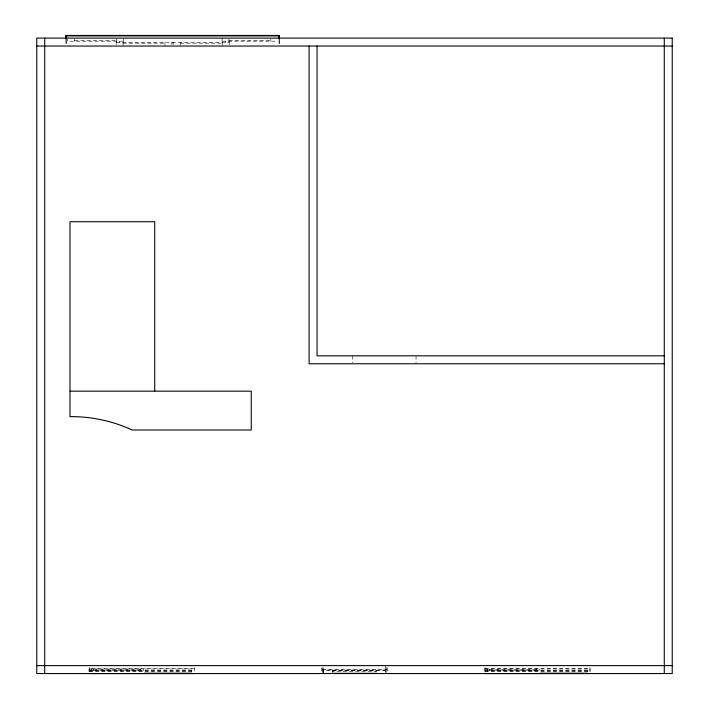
<?xml version="1.0" encoding="UTF-8"?>
<svg xmlns="http://www.w3.org/2000/svg" width="709" height="709" viewBox="0 0 709 709"><rect width="100%" height="100%" fill="white"/><g stroke="black" fill="none" stroke-linecap="round" stroke-linejoin="round"><path stroke-width="0.53" stroke-dasharray="3.54 2.66" d="M323.171 673.55L323.171 670.572L385.829 670.572L385.829 673.55M332.211 673.55L332.211 670.572M333.212 671.45L333.212 670.794M375.797 671.45L375.788 670.794M376.789 670.572L376.789 671.45L332.211 671.45M74.507 40.528L116.427 40.528M228.954 40.528L270.873 40.528M123.269 41.184L67.665 41.184L67.665 39.128M222.112 41.184L277.715 41.184M116.205 42.513L229.175 42.513M171.808 42.948L173.572 42.948M123.047 43.169L164.967 43.169M180.414 43.169L222.334 43.169M194.328 668.587L89.077 668.587L89.077 671.565M484.921 668.587L590.163 668.587M89.192 669.03L194.213 669.03M485.027 669.03L590.056 669.03M93.384 669.252L140.604 669.252M489.219 669.252L536.438 669.252M322.728 669.411L386.272 669.411M93.384 670.572L140.604 670.572M489.219 670.572L536.438 670.572M89.192 670.794L194.213 670.794M332.211 670.794L376.789 670.794M485.027 670.794L590.056 670.794M89.077 670.9L194.328 670.9M484.921 670.9L590.163 670.9M89.192 671.671L194.213 671.671M485.027 671.671L590.056 671.671M590.056 668.587L590.056 673.55M589.941 667.594L589.941 671.565M587.406 670.794L587.406 671.671M539.088 669.03L539.088 670.794M536.438 669.03L536.438 670.794M489.219 669.03L489.219 670.794M487.677 670.794L487.677 671.671M486.569 669.03L487.677 669.464L487.677 670.351L486.569 670.794M485.027 668.587L485.027 673.55M484.921 667.594L484.921 671.565M416.041 355.821L416.041 362.778M387.38 667.594L387.38 671.565M386.272 667.506L386.272 671.565M386.05 669.411L386.05 670.023L322.95 670.023L322.95 669.411M386.05 673.16L385.829 670.953L385.829 673.16M385.386 665.609L385.386 670.023M352.497 355.821L352.497 362.778M323.614 667.816L323.614 670.023M323.171 673.16L322.95 670.953L322.95 673.16M322.728 667.506L322.728 673.55M321.62 667.594L321.62 671.565M279.479 40.085L279.479 44.525M279.036 40.209L279.036 45.598M270.873 38.756L270.873 41.184M229.175 41.184L229.175 45.598M228.954 38.756L228.954 41.184M225.648 41.184L225.648 42.513M222.334 42.513L222.334 45.598M222.112 38.1L222.112 42.513M194.328 667.594L194.213 673.55M191.572 670.794L191.572 671.671M180.414 42.513L180.414 45.598M173.572 42.513L173.572 44.57M171.808 42.513L171.808 44.57M164.967 42.513L164.967 45.598M143.245 669.03L143.245 670.794M140.604 669.03L140.604 670.794M123.269 38.1L123.269 42.513M123.047 42.513L123.047 45.598M119.732 41.184L119.732 42.513M116.427 38.756L116.427 41.184M116.205 41.184L116.205 45.598M93.384 669.03L93.384 670.794M91.833 670.794L91.833 671.671M90.734 669.03L91.833 669.464L91.833 670.351L90.734 670.794M89.192 667.594L89.192 673.55M74.507 38.756L74.507 41.184M66.336 40.209L66.336 44.525M65.902 40.085L65.902 44.525"/><path stroke-width="1.06" d="M65.902 35.893L279.479 35.893M36.771 46.041L672.229 46.041M664.28 355.821L317.047 355.821L317.047 46.041M664.28 363.77L309.106 363.77L309.106 46.041M70.005 391.173L251.252 391.173L251.252 430L132.104 430A144.636 144.636 0 0 0 70.005 416.635L70.005 221.713L154.73 221.713L154.73 391.173M36.771 665.609L672.229 665.609M144.352 673.222L191.572 673.222M540.187 673.222L587.406 673.222M332.211 673.328L376.789 673.328M664.28 38.1L664.28 673.55M590.056 673.55L485.027 673.55M279.479 39.128L279.479 35.45L65.902 35.45L65.902 39.128M279.036 35.893L279.036 39.128M194.213 673.55L89.192 673.55M66.336 35.893L66.336 39.128M44.72 38.1L44.72 673.55M672.229 38.1L36.771 38.1L36.771 673.55L672.229 673.55L672.229 38.1"/></g></svg>
